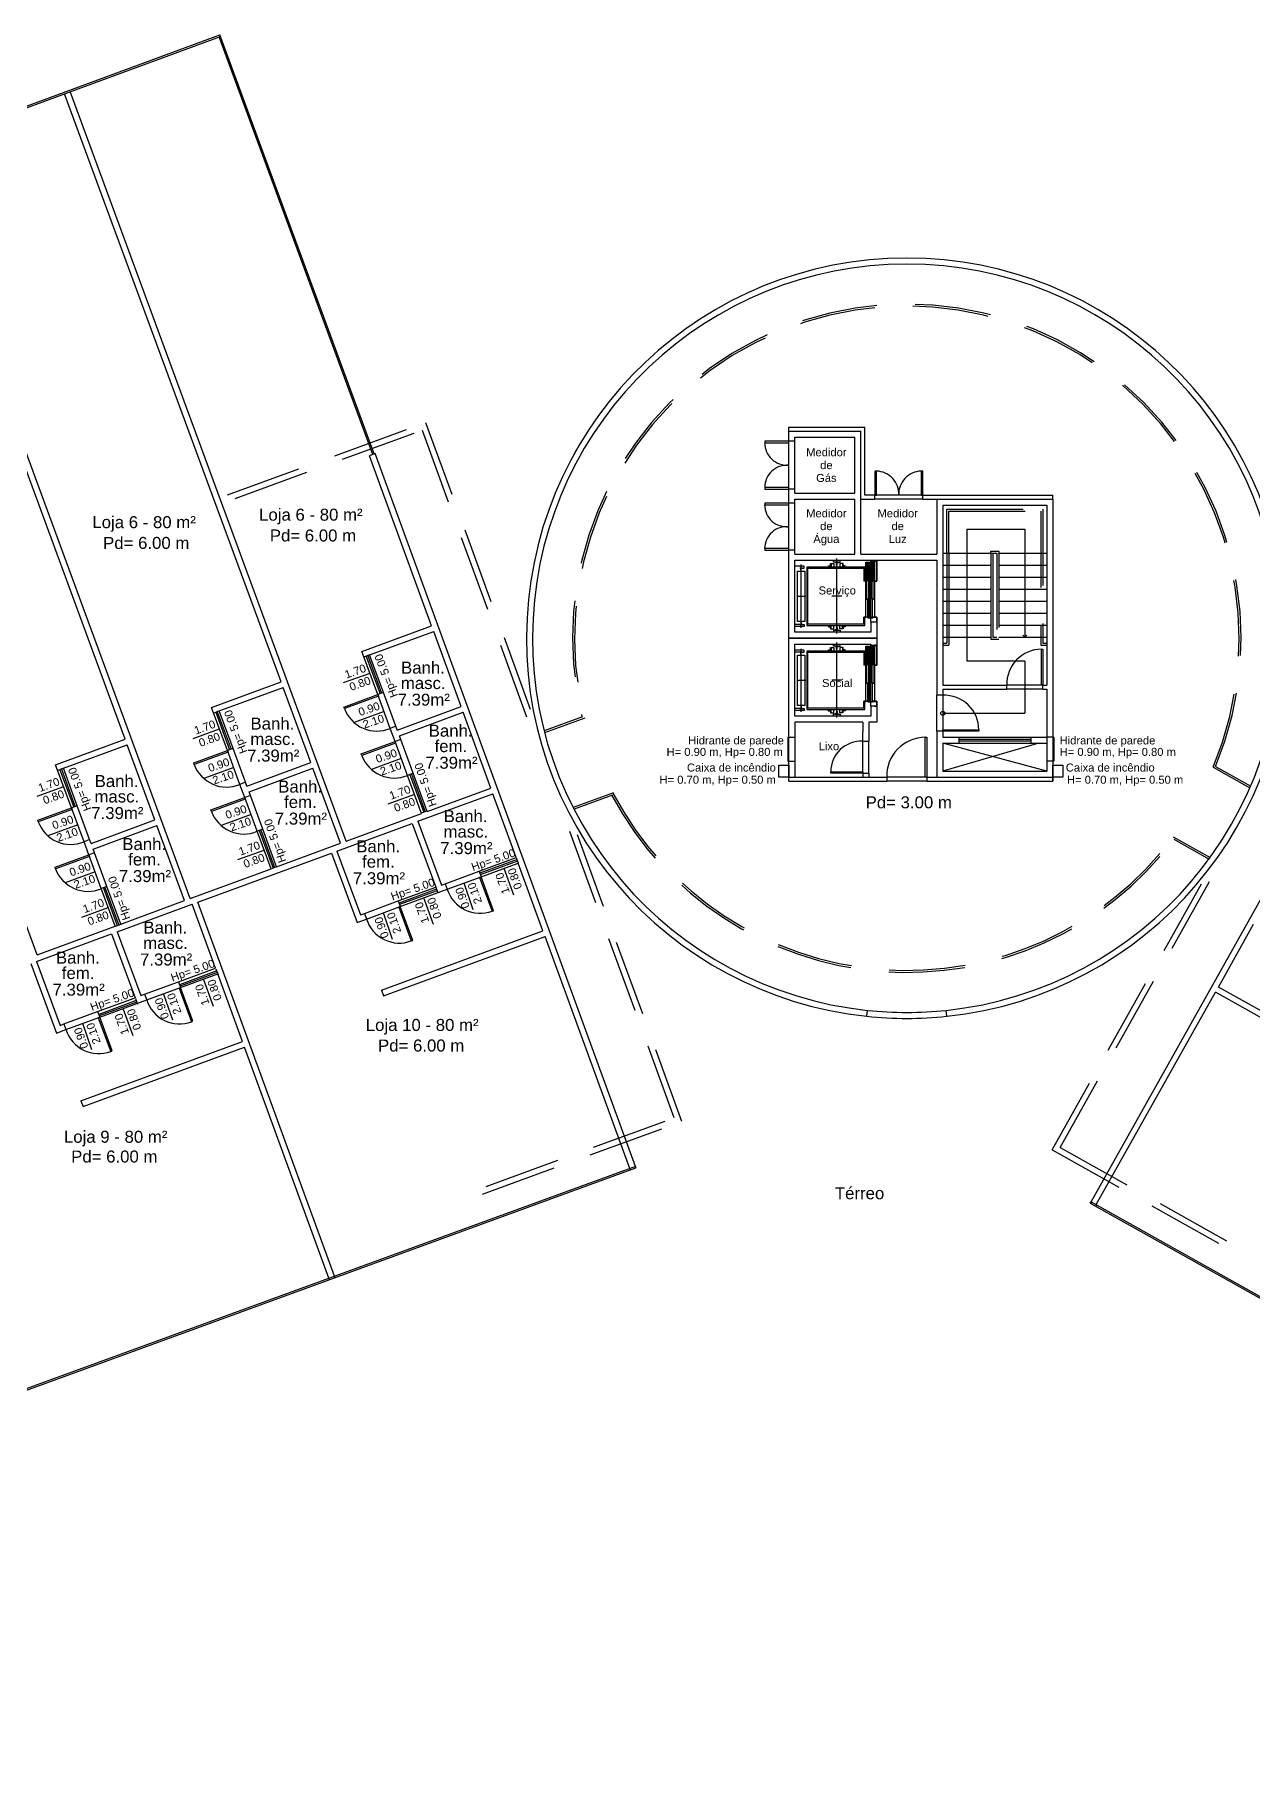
# Model space of a CAD drawing. Header units: millimetres. Extents: x -210 to 1173, y -437 to 320.
# Drawn here: x 5.79 to 36.2, y 4.8 to 48.32 of the extents above; entities that cross this region are included whole.
import ezdxf
from ezdxf.enums import TextEntityAlignment as Align

# ---------------------------------------------------------------- set-up
doc = ezdxf.new("R2010")
doc.units = ezdxf.units.MM
doc.header["$LTSCALE"] = 0.3
for name, pattern in [('DASHDOTX2', [50.8, 25.4, -12.7, 0, -12.7]), ('DASHED2', [9.525, 6.35, -3.175]), ('LTYPE_4', [112.5, 56.25, -56.25]), ('LTYPE_6', [168.75, 112.5, -28.125, 0, -28.125])]:
    doc.linetypes.add(name, pattern=pattern)
for name, color, linetype in [('CORTE', 6, 'Continuous'), ('COTAS', 1, 'Continuous'), ('ESQUADRIAS', 3, 'Continuous'), ('LAYER_0', 6, 'Continuous'), ('LINHA DE CORTE', 6, 'DASHDOTX2'), ('PISO', 1, 'Continuous'), ('PROJEÇÃO', 1, 'DASHED2'), ('TEXTOS', 2, 'Continuous'), ('VISTA', 2, 'Continuous')]:
    doc.layers.add(name, color=color, linetype=linetype)
doc.styles.add('2MM 1_100', font='ARIAL.TTF', dxfattribs={"height": 0.2})
doc.styles.add('3MM 1_100', font='ARIAL.TTF', dxfattribs={"height": 0.3})

msp = doc.modelspace()

# ---------------------------------------------------------------- linework, layer by layer
at = {"layer": 'CORTE'}
for p, q in [((11.941, 32.149), (6.533, 46.845)), ((13.567, 28.165), (6.674, 46.897)), ((8.046, 30.715), (2.639, 45.412)), ((9.672, 26.732), (2.779, 45.464)), ((5.848, 25.325), (-1.045, 44.057)), ((24.62, 38.512), (26.52, 38.512)), ((24.62, 38.412), (24.62, 38.512)), ((24.62, 38.412), (26.42, 38.412)), ((24.62, 38.162), (24.62, 38.412)), ((26.42, 35.337), (26.42, 38.412)), ((26.52, 36.812), (26.52, 38.512)), ((19.249, 37.823), (19.318, 37.945)), ((19.249, 37.823), (19.318, 37.945)), ((24.77, 38.162), (24.62, 38.162)), ((24.77, 38.262), (26.27, 38.262)), ((24.77, 38.162), (24.77, 38.262)), ((26.27, 36.862), (26.27, 38.262)), ((14.29, 37.851), (14.149, 37.799)), ((15.7, 33.549), (14.149, 37.799)), ((20.791, 20.037), (14.29, 37.851)), ((24.62, 36.612), (24.62, 36.962)), ((24.77, 36.962), (24.62, 36.962)), ((24.77, 36.612), (24.62, 36.612)), ((24.77, 36.862), (24.77, 36.962)), ((24.77, 36.862), (26.27, 36.862)), ((24.77, 36.712), (26.27, 36.712)), ((24.77, 36.612), (24.77, 36.712)), ((26.27, 35.337), (26.27, 36.712)), ((26.42, 36.712), (26.77, 36.712)), ((26.77, 36.812), (26.52, 36.812)), ((26.77, 36.712), (26.77, 36.812)), ((27.97, 36.812), (31.22, 36.813)), ((27.97, 36.712), (27.97, 36.812)), ((27.97, 36.712), (28.32, 36.712)), ((28.32, 36.712), (28.32, 35.337)), ((28.32, 36.712), (31.22, 36.712)), ((28.47, 36.562), (28.469, 32.062)), ((28.47, 36.562), (31.07, 36.562)), ((31.07, 36.562), (31.07, 32.062)), ((31.22, 36.712), (31.219, 29.762)), ((31.22, 36.712), (31.22, 36.813)), ((31.22, 36.712), (31.22, 36.712)), ((24.619, 29.762), (24.62, 35.437)), ((24.77, 35.437), (24.62, 35.437)), ((24.77, 35.337), (24.77, 35.437)), ((24.77, 35.337), (26.27, 35.337)), ((26.42, 35.337), (28.32, 35.337)), ((24.77, 33.387), (24.77, 35.187)), ((24.77, 35.187), (28.32, 35.187)), ((26.67, 35.187), (26.67, 35.162)), ((28.32, 35.187), (28.32, 31.812)), ((32.171, 19.157), (41.13, 35.133)), ((13.959, 32.908), (15.7, 33.549)), ((26.67, 33.642), (26.67, 33.387)), ((26.82, 33.642), (26.82, 33.237)), ((14.151, 32.819), (15.752, 33.408)), ((16.437, 31.529), (15.752, 33.408)), ((24.62, 33.237), (26.82, 33.237)), ((26.82, 33.237), (24.62, 33.237)), ((24.769, 31.287), (24.77, 33.087)), ((26.67, 33.387), (24.77, 33.387)), ((24.77, 33.087), (26.67, 33.087)), ((24.77, 33.087), (26.67, 33.087)), ((26.67, 33.087), (26.67, 33.062)), ((26.82, 33.237), (26.82, 33.062)), ((14.356, 31.829), (13.959, 32.908)), ((14.497, 31.881), (14.151, 32.819)), ((10.205, 31.51), (11.941, 32.149)), ((10.397, 31.421), (11.993, 32.008)), ((12.683, 30.131), (11.993, 32.008)), ((28.469, 32.062), (30.07, 32.062)), ((28.469, 31.962), (28.469, 31.812)), ((28.469, 31.962), (30.07, 31.962)), ((30.97, 32.062), (31.07, 32.062)), ((30.97, 31.962), (31.07, 31.962)), ((31.07, 31.962), (31.069, 30.762)), ((10.602, 30.43), (10.205, 31.51)), ((10.743, 30.482), (10.397, 31.421)), ((14.842, 30.942), (16.437, 31.529)), ((14.894, 30.801), (16.489, 31.388)), ((17.18, 29.494), (16.489, 31.388)), ((26.669, 31.542), (26.669, 31.287)), ((26.819, 31.542), (26.819, 31.137)), ((14.808, 31.036), (14.667, 30.984)), ((14.788, 30.656), (14.667, 30.984)), ((14.842, 30.942), (14.808, 31.036)), ((26.669, 31.287), (24.769, 31.287)), ((26.469, 31.137), (24.769, 31.137)), ((24.769, 31.137), (24.769, 29.762)), ((26.469, 31.138), (26.465, 30.663)), ((26.619, 31.138), (26.619, 30.662)), ((26.819, 31.137), (26.619, 31.137)), ((28.319, 30.912), (28.319, 29.762)), ((28.469, 30.912), (28.469, 30.762)), ((6.31, 30.077), (8.046, 30.715)), ((6.503, 29.988), (8.098, 30.575)), ((8.789, 28.698), (8.098, 30.575)), ((14.928, 30.708), (14.788, 30.656)), ((14.928, 30.708), (14.894, 30.801)), ((24.599, 30.762), (24.599, 30.162)), ((24.599, 30.762), (24.769, 30.762)), ((26.469, 30.662), (26.619, 30.662)), ((28.469, 30.762), (31.069, 30.762)), ((28.469, 30.612), (28.469, 29.912)), ((28.469, 30.612), (31.069, 30.612)), ((30.869, 30.612), (28.469, 29.912)), ((31.069, 29.912), (28.469, 30.612)), ((31.069, 30.762), (31.069, 29.912)), ((31.239, 30.762), (31.069, 30.762)), ((31.239, 30.762), (31.239, 30.162)), ((6.707, 28.997), (6.31, 30.077)), ((11.088, 29.544), (12.683, 30.131)), ((24.599, 30.162), (24.769, 30.162)), ((31.239, 30.162), (31.069, 30.162)), ((6.848, 29.049), (6.503, 29.988)), ((11.053, 29.638), (10.913, 29.586)), ((11.088, 29.544), (11.053, 29.638)), ((11.14, 29.403), (12.735, 29.99)), ((13.426, 28.113), (12.735, 29.99)), ((15.239, 29.863), (15.098, 29.811)), ((15.449, 28.857), (15.098, 29.811)), ((15.59, 28.909), (15.239, 29.863)), ((24.619, 29.762), (27.07, 29.762)), ((24.619, 29.662), (24.619, 29.762)), ((24.619, 29.662), (27.07, 29.662)), ((26.469, 29.862), (26.469, 29.762)), ((26.469, 29.862), (26.619, 29.862)), ((26.619, 29.862), (26.619, 29.762)), ((27.07, 29.762), (27.07, 29.662)), ((28.07, 29.762), (28.32, 29.762)), ((28.07, 29.762), (28.07, 29.662)), ((28.07, 29.662), (31.22, 29.663)), ((28.32, 29.762), (31.219, 29.762)), ((28.469, 29.912), (31.069, 29.912)), ((31.219, 29.762), (31.22, 29.663)), ((31.22, 29.663), (31.22, 29.762)), ((11.034, 29.257), (10.913, 29.586)), ((11.174, 29.309), (11.034, 29.257)), ((11.174, 29.309), (11.14, 29.403)), ((15.355, 28.663), (17.231, 29.353)), ((15.59, 28.909), (17.18, 29.494)), ((17.814, 27.756), (17.231, 29.353)), ((13.567, 28.165), (15.449, 28.857)), ((7.193, 28.111), (8.789, 28.698)), ((7.245, 27.97), (8.84, 28.557)), ((9.531, 26.68), (8.84, 28.557)), ((11.485, 28.464), (11.344, 28.413)), ((11.69, 27.474), (11.344, 28.413)), ((11.83, 27.526), (11.485, 28.464)), ((13.337, 27.92), (15.214, 28.611)), ((15.214, 28.611), (15.805, 27.017)), ((15.355, 28.663), (15.946, 27.069)), ((7.159, 28.205), (7.018, 28.153)), ((7.139, 27.824), (7.018, 28.153)), ((7.28, 27.876), (7.139, 27.824)), ((7.193, 28.111), (7.159, 28.205)), ((7.28, 27.876), (7.245, 27.97)), ((9.864, 26.643), (13.196, 27.869)), ((11.83, 27.526), (13.426, 28.113)), ((13.196, 27.869), (13.84, 26.134)), ((13.337, 27.92), (13.928, 26.327)), ((9.672, 26.732), (11.69, 27.474)), ((16.884, 27.414), (17.814, 27.756)), ((16.884, 27.414), (16.936, 27.274)), ((16.936, 27.274), (17.865, 27.616)), ((18.482, 25.925), (17.865, 27.616)), ((19.887, 27.648), (19.888, 27.648)), ((7.59, 27.031), (7.45, 26.98)), ((7.795, 26.041), (7.45, 26.98)), ((7.936, 26.093), (7.59, 27.031)), ((14.867, 26.672), (15.805, 27.017)), ((15.946, 27.069), (16.04, 27.104)), ((16.04, 27.104), (16.092, 26.963)), ((7.847, 25.9), (9.723, 26.591)), ((7.936, 26.093), (9.531, 26.68)), ((10.306, 24.994), (9.723, 26.591)), ((13.275, 17.295), (9.864, 26.643)), ((14.867, 26.672), (14.918, 26.531)), ((14.918, 26.531), (16.092, 26.963)), ((34.648, 26.901), (34.648, 26.901)), ((34.648, 26.901), (34.648, 26.901)), ((13.84, 26.134), (14.074, 26.22)), ((13.928, 26.327), (14.022, 26.361)), ((14.022, 26.361), (14.074, 26.22)), ((34.162, 26.396), (34.161, 26.396)), ((34.162, 26.396), (34.161, 26.396)), ((5.829, 25.158), (7.706, 25.849)), ((5.848, 25.325), (7.795, 26.041)), ((7.706, 25.849), (8.297, 24.255)), ((7.847, 25.9), (8.438, 24.307)), ((14.449, 24.441), (18.482, 25.925)), ((14.501, 24.3), (18.534, 25.784)), ((20.65, 19.986), (18.534, 25.784)), ((35.351, 24.522), (36.232, 26.092)), ((5.688, 25.106), (6.332, 23.372)), ((5.829, 25.158), (6.42, 23.564)), ((9.377, 24.652), (10.306, 24.994)), ((9.428, 24.511), (10.358, 24.853)), ((10.977, 23.163), (10.357, 24.853)), ((9.377, 24.652), (9.428, 24.511)), ((14.449, 24.441), (14.501, 24.3)), ((32.302, 19.084), (35.278, 24.391)), ((39.028, 22.288), (35.278, 24.391)), ((39.102, 22.419), (35.351, 24.522)), ((7.359, 23.909), (8.297, 24.255)), ((7.411, 23.769), (8.584, 24.2)), ((8.438, 24.307), (8.532, 24.341)), ((8.532, 24.341), (8.584, 24.2)), ((26.57, 23.79), (26.585, 23.939)), ((28.57, 23.79), (28.554, 23.939)), ((6.42, 23.564), (6.514, 23.599)), ((6.514, 23.599), (6.566, 23.458)), ((7.359, 23.909), (7.411, 23.769)), ((6.332, 23.372), (6.566, 23.458)), ((6.941, 21.678), (10.975, 23.162)), ((6.993, 21.537), (11.026, 23.021)), ((13.134, 17.243), (11.026, 23.021)), ((6.941, 21.678), (6.993, 21.537)), ((31.347, 20.716), (31.347, 20.716))]:
    msp.add_line(p, q, dxfattribs=at)
for points in [[(24.369, 30.063), (24.619, 30.063), (24.619, 29.763), (24.369, 29.763)], [(31.219, 30.062), (31.469, 30.062), (31.469, 29.762), (31.219, 29.762)]]:
    msp.add_lwpolyline(points, close=True, dxfattribs=at)
for radius in [9.5, 9.35]:
    msp.add_arc((27.57, 33.237), radius, 276.0423, 263.9577, dxfattribs=at)
at = {"layer": 'COTAS'}
for p, q in [((29.07, 35.962), (29.07, 32.662)), ((29.07, 35.962), (30.52, 35.962)), ((30.52, 35.962), (30.52, 33.262)), ((30.52, 33.262), (30.47, 33.312)), ((30.52, 33.262), (30.57, 33.312)), ((30.52, 32.662), (29.07, 32.662)), ((30.52, 32.662), (30.52, 31.362)), ((13.502, 32.128), (14.163, 32.367)), ((14.511, 31.407), (13.764, 31.132)), ((28.469, 31.362), (30.52, 31.362)), ((9.742, 30.731), (10.403, 30.97)), ((14.943, 30.233), (14.196, 29.959)), ((10.757, 30.008), (10.01, 29.733)), ((5.849, 29.295), (6.51, 29.534)), ((14.616, 29.102), (15.277, 29.341)), ((11.189, 28.835), (10.442, 28.56)), ((6.863, 28.575), (6.115, 28.3)), ((10.856, 27.705), (11.517, 27.943)), ((17.754, 26.82), (17.515, 27.481)), ((7.294, 27.402), (6.547, 27.127)), ((15.744, 26.086), (15.505, 26.747)), ((6.962, 26.269), (7.623, 26.507)), ((10.254, 24.036), (10.015, 24.698)), ((8.243, 23.303), (8.005, 23.964))]:
    msp.add_line(p, q, dxfattribs=at)
at = {"layer": 'COTAS', "extrusion": (-4.198e-17, 1.1504e-16, -1)}
for p, q in [((16.741, 26.453), (16.514, 27.118)), ((14.723, 25.71), (14.496, 26.376)), ((9.233, 23.69), (9.006, 24.356)), ((7.215, 22.948), (6.988, 23.613))]:
    msp.add_line(p, q, dxfattribs=at)
at = {"layer": 'COTAS'}
msp.add_circle((28.469, 31.362), 0.05, dxfattribs=at)
at = {"layer": 'ESQUADRIAS'}
for p, q in [((-4.755, 42.734), (10.414, 48.316)), ((14.268, 37.843), (10.414, 48.316)), ((-4.741, 42.697), (10.428, 48.278)), ((14.23, 37.829), (10.39, 48.264)), ((20.791, 20.037), (-9.834, 8.862)), ((20.804, 20), (20.791, 20.037)), ((-9.82, 8.824), (20.804, 20)), ((32.151, 19.122), (32.171, 19.157)), ((32.171, 19.157), (60.605, 3.211)), ((32.151, 19.122), (60.585, 3.177))]:
    msp.add_line(p, q, dxfattribs=at)
for points in [[(24.62, 38.162), (24.02, 38.162), (24.02, 38.122), (24.62, 38.122)], [(24.62, 37.002), (24.02, 37.002), (24.02, 36.962), (24.62, 36.962)], [(26.81, 36.813), (26.81, 37.413), (26.77, 37.413), (26.77, 36.813)], [(27.97, 36.812), (27.97, 37.412), (27.93, 37.412), (27.93, 36.812)], [(24.62, 36.612), (24.02, 36.612), (24.02, 36.572), (24.62, 36.572)], [(24.62, 35.477), (24.02, 35.477), (24.02, 35.437), (24.62, 35.437)], [(30.97, 32.062), (30.93, 32.062), (30.93, 32.962), (30.97, 32.962)], [(14.356, 31.829), (14.37, 31.791), (13.525, 31.481), (13.511, 31.518)], [(28.469, 30.912), (28.469, 30.952), (29.369, 30.952), (29.369, 30.912)], [(14.788, 30.656), (14.801, 30.618), (13.957, 30.307), (13.943, 30.345)], [(28.07, 29.762), (28.03, 29.762), (28.03, 30.762), (28.07, 30.762)], [(10.602, 30.43), (10.616, 30.393), (9.771, 30.082), (9.757, 30.12)], [(26.469, 29.862), (25.669, 29.862), (25.669, 29.902), (26.469, 29.902)], [(11.034, 29.257), (11.047, 29.22), (10.203, 28.909), (10.189, 28.947)], [(6.707, 28.997), (6.721, 28.96), (5.876, 28.649), (5.863, 28.687)], [(7.139, 27.824), (7.153, 27.787), (6.308, 27.476), (6.294, 27.513)], [(16.936, 27.274), (16.899, 27.26), (17.209, 26.415), (17.247, 26.429)], [(14.918, 26.531), (14.881, 26.517), (15.192, 25.673), (15.229, 25.687)], [(9.428, 24.511), (9.391, 24.497), (9.702, 23.653), (9.739, 23.666)], [(7.411, 23.769), (7.373, 23.755), (7.684, 22.91), (7.721, 22.924)]]:
    msp.add_lwpolyline(points, close=True, dxfattribs=at)
at = {"layer": 'LAYER_0', "color": 11}
for p, q in [((25.002, 35.041), (24.77, 35.041)), ((24.84, 33.657), (24.84, 34.917)), ((24.84, 34.917), (25.02, 34.917)), ((24.962, 34.991), (25.002, 34.991)), ((25.002, 34.991), (25.002, 35.041)), ((25.02, 34.917), (25.02, 33.657)), ((26.52, 35.017), (25.07, 35.017)), ((25.07, 35.017), (25.07, 33.557)), ((25.1, 33.587), (25.1, 34.987)), ((25.1, 34.987), (26.5, 34.987)), ((25.61, 35.042), (25.61, 35.048)), ((25.61, 35.048), (25.664, 35.048)), ((25.61, 35.042), (25.67, 35.042)), ((25.664, 35.048), (25.664, 35.102)), ((25.664, 35.102), (25.745, 35.102)), ((25.67, 35.042), (25.67, 35.102)), ((25.67, 35.042), (25.67, 35.017)), ((25.735, 35.137), (25.735, 35.187)), ((25.775, 35.137), (25.735, 35.137)), ((25.745, 35.102), (25.745, 35.042)), ((25.745, 35.042), (25.745, 35.017)), ((25.82, 35.137), (25.775, 35.137)), ((25.775, 35.137), (25.775, 35.133)), ((25.778, 35.129), (25.775, 35.133)), ((25.812, 35.128), (25.778, 35.129)), ((25.812, 35.128), (25.815, 35.124)), ((25.815, 35.108), (25.812, 35.104)), ((25.812, 35.062), (25.812, 35.104)), ((25.82, 35.062), (25.812, 35.062)), ((25.815, 35.108), (25.815, 35.124)), ((25.865, 35.137), (25.82, 35.137)), ((25.82, 35.062), (25.828, 35.062)), ((25.824, 35.124), (25.828, 35.128)), ((25.824, 35.108), (25.824, 35.124)), ((25.824, 35.108), (25.828, 35.104)), ((25.828, 35.128), (25.861, 35.129)), ((25.828, 35.062), (25.828, 35.104)), ((25.861, 35.129), (25.865, 35.133)), ((25.865, 35.137), (25.905, 35.137)), ((25.865, 35.137), (25.865, 35.133)), ((25.976, 35.102), (25.895, 35.102)), ((25.895, 35.102), (25.895, 35.042)), ((25.895, 35.042), (25.895, 35.017)), ((25.905, 35.137), (25.905, 35.187)), ((25.97, 35.042), (25.97, 35.102)), ((25.97, 35.042), (25.97, 35.017)), ((26.03, 35.042), (25.97, 35.042)), ((25.976, 35.048), (25.976, 35.102)), ((26.03, 35.048), (25.976, 35.048)), ((26.03, 35.042), (26.03, 35.048)), ((26.5, 34.987), (26.5, 34.662)), ((26.52, 34.664), (26.52, 35.017)), ((26.55, 33.762), (26.55, 35.137)), ((26.55, 35.137), (26.64, 35.137)), ((26.64, 33.732), (26.64, 35.137)), ((26.67, 33.732), (26.67, 35.162)), ((26.67, 35.162), (26.76, 35.162)), ((26.76, 35.162), (26.76, 33.762)), ((26.82, 35.162), (26.76, 35.162)), ((26.76, 35.147), (26.762, 35.147)), ((26.762, 35.147), (26.762, 35.16)), ((26.762, 35.16), (26.818, 35.16)), ((26.818, 35.16), (26.818, 34.664)), ((26.82, 34.662), (26.82, 35.162)), ((26.55, 34.662), (26.5, 34.662)), ((26.548, 34.664), (26.52, 34.664)), ((26.55, 34.677), (26.548, 34.677)), ((26.548, 34.677), (26.548, 34.664)), ((26.555, 34.212), (26.555, 34.682)), ((26.555, 34.682), (26.595, 34.682)), ((26.593, 34.68), (26.557, 34.68)), ((26.557, 34.68), (26.557, 34.214)), ((26.593, 34.667), (26.593, 34.68)), ((26.595, 34.667), (26.593, 34.667)), ((26.595, 34.682), (26.595, 34.667)), ((26.755, 34.682), (26.715, 34.682)), ((26.715, 34.682), (26.715, 34.667)), ((26.715, 34.667), (26.717, 34.667)), ((26.717, 34.667), (26.717, 34.68)), ((26.717, 34.68), (26.753, 34.68)), ((26.753, 34.68), (26.753, 34.214)), ((26.755, 34.212), (26.755, 34.682)), ((26.762, 34.677), (26.76, 34.677)), ((26.76, 34.662), (26.82, 34.662)), ((26.762, 34.664), (26.762, 34.677)), ((26.818, 34.664), (26.762, 34.664)), ((26.555, 34.212), (26.595, 34.212)), ((26.593, 34.214), (26.557, 34.214)), ((26.595, 34.227), (26.593, 34.227)), ((26.593, 34.227), (26.593, 34.214)), ((26.595, 34.212), (26.595, 34.227)), ((26.6, 33.75), (26.6, 34.232)), ((26.6, 34.232), (26.64, 34.232)), ((26.638, 34.23), (26.602, 34.23)), ((26.602, 34.23), (26.602, 33.752)), ((26.638, 34.217), (26.638, 34.23)), ((26.64, 34.217), (26.638, 34.217)), ((26.71, 34.232), (26.67, 34.232)), ((26.67, 34.217), (26.672, 34.217)), ((26.672, 34.217), (26.672, 34.23)), ((26.672, 34.23), (26.708, 34.23)), ((26.708, 34.23), (26.708, 33.752)), ((26.71, 33.75), (26.71, 34.232)), ((26.715, 34.212), (26.715, 34.227)), ((26.715, 34.227), (26.717, 34.227)), ((26.755, 34.212), (26.715, 34.212)), ((26.717, 34.227), (26.717, 34.214)), ((26.717, 34.214), (26.753, 34.214)), ((24.897, 33.583), (24.77, 33.583)), ((25.002, 33.533), (24.77, 33.533)), ((25.02, 33.657), (24.84, 33.657)), ((24.962, 33.583), (25.002, 33.583)), ((25.002, 33.583), (25.002, 33.533)), ((25.07, 33.557), (26.52, 33.557)), ((26.5, 33.587), (25.1, 33.587)), ((25.61, 33.532), (25.67, 33.532)), ((25.61, 33.532), (25.61, 33.526)), ((25.61, 33.526), (25.664, 33.526)), ((25.664, 33.526), (25.664, 33.472)), ((25.67, 33.532), (25.67, 33.557)), ((25.67, 33.532), (25.67, 33.472)), ((25.745, 33.532), (25.745, 33.557)), ((25.745, 33.472), (25.745, 33.532)), ((25.82, 33.512), (25.812, 33.512)), ((25.812, 33.512), (25.812, 33.47)), ((25.82, 33.512), (25.828, 33.512)), ((25.828, 33.512), (25.828, 33.47)), ((25.895, 33.532), (25.895, 33.557)), ((25.895, 33.472), (25.895, 33.532)), ((25.97, 33.532), (25.97, 33.557)), ((26.03, 33.532), (25.97, 33.532)), ((25.97, 33.532), (25.97, 33.472)), ((26.03, 33.526), (25.976, 33.526)), ((25.976, 33.526), (25.976, 33.472)), ((26.03, 33.532), (26.03, 33.526)), ((26.55, 33.762), (26.5, 33.762)), ((26.5, 33.587), (26.5, 33.762)), ((26.52, 33.557), (26.52, 33.76)), ((26.52, 33.76), (26.55, 33.76)), ((26.595, 33.762), (26.55, 33.762)), ((26.593, 33.76), (26.55, 33.76)), ((26.593, 33.745), (26.593, 33.76)), ((26.638, 33.745), (26.593, 33.745)), ((26.595, 33.762), (26.595, 33.747)), ((26.595, 33.747), (26.64, 33.747)), ((26.64, 33.75), (26.6, 33.75)), ((26.602, 33.752), (26.638, 33.752)), ((26.638, 33.752), (26.638, 33.765)), ((26.638, 33.765), (26.64, 33.765)), ((26.638, 33.732), (26.638, 33.745)), ((26.64, 33.732), (26.638, 33.732)), ((26.672, 33.765), (26.67, 33.765)), ((26.67, 33.75), (26.71, 33.75)), ((26.715, 33.747), (26.67, 33.747)), ((26.67, 33.732), (26.672, 33.732)), ((26.67, 33.642), (26.67, 33.732)), ((26.76, 33.642), (26.67, 33.642)), ((26.672, 33.752), (26.672, 33.765)), ((26.708, 33.752), (26.672, 33.752)), ((26.672, 33.732), (26.672, 33.745)), ((26.672, 33.745), (26.717, 33.745)), ((26.715, 33.762), (26.715, 33.747)), ((26.82, 33.762), (26.715, 33.762)), ((26.717, 33.745), (26.717, 33.76)), ((26.717, 33.76), (26.818, 33.76)), ((26.76, 33.642), (26.76, 33.657)), ((26.76, 33.657), (26.762, 33.657)), ((26.82, 33.642), (26.76, 33.642)), ((26.762, 33.657), (26.762, 33.644)), ((26.762, 33.644), (26.818, 33.644)), ((26.818, 33.644), (26.818, 33.76)), ((26.82, 33.762), (26.82, 33.642)), ((25.664, 33.472), (25.745, 33.472)), ((25.775, 33.437), (25.735, 33.437)), ((25.735, 33.437), (25.735, 33.387)), ((25.735, 33.037), (25.735, 33.087)), ((25.778, 33.446), (25.775, 33.442)), ((25.775, 33.437), (25.775, 33.442)), ((25.775, 33.437), (25.82, 33.437)), ((25.812, 33.447), (25.778, 33.446)), ((25.815, 33.467), (25.812, 33.47)), ((25.815, 33.451), (25.812, 33.447)), ((25.815, 33.467), (25.815, 33.451)), ((25.82, 33.437), (25.865, 33.437)), ((25.824, 33.467), (25.828, 33.47)), ((25.824, 33.467), (25.824, 33.451)), ((25.828, 33.447), (25.824, 33.451)), ((25.828, 33.447), (25.861, 33.446)), ((25.861, 33.446), (25.865, 33.442)), ((25.865, 33.437), (25.865, 33.442)), ((25.865, 33.437), (25.905, 33.437)), ((25.976, 33.472), (25.895, 33.472)), ((25.905, 33.437), (25.905, 33.387)), ((25.905, 33.037), (25.905, 33.087)), ((25.002, 32.941), (24.77, 32.941)), ((24.897, 32.891), (24.77, 32.891)), ((24.839, 31.557), (24.84, 32.817)), ((24.84, 32.817), (25.02, 32.817)), ((24.962, 32.891), (25.002, 32.891)), ((25.002, 32.891), (25.002, 32.941)), ((25.02, 32.817), (25.019, 31.557)), ((25.07, 32.917), (25.069, 31.457)), ((26.52, 32.917), (25.07, 32.917)), ((25.099, 31.487), (25.1, 32.887)), ((25.1, 32.887), (26.5, 32.887)), ((25.61, 32.942), (25.61, 32.948)), ((25.61, 32.948), (25.664, 32.948)), ((25.61, 32.942), (25.67, 32.942)), ((25.664, 32.948), (25.664, 33.002)), ((25.664, 33.002), (25.745, 33.002)), ((25.67, 32.942), (25.67, 33.002)), ((25.67, 32.942), (25.67, 32.917)), ((25.775, 33.037), (25.735, 33.037)), ((25.745, 33.002), (25.745, 32.942)), ((25.745, 32.942), (25.745, 32.917)), ((25.82, 33.037), (25.775, 33.037)), ((25.775, 33.037), (25.775, 33.033)), ((25.778, 33.029), (25.775, 33.033)), ((25.812, 33.028), (25.778, 33.029)), ((25.812, 33.028), (25.815, 33.024)), ((25.815, 33.008), (25.812, 33.004)), ((25.812, 32.962), (25.812, 33.004)), ((25.82, 32.962), (25.812, 32.962)), ((25.815, 33.008), (25.815, 33.024)), ((25.865, 33.037), (25.82, 33.037)), ((25.82, 32.962), (25.828, 32.962)), ((25.824, 33.024), (25.828, 33.028)), ((25.824, 33.008), (25.824, 33.024)), ((25.824, 33.008), (25.828, 33.004)), ((25.828, 33.028), (25.861, 33.029)), ((25.828, 32.962), (25.828, 33.004)), ((25.861, 33.029), (25.865, 33.033)), ((25.865, 33.037), (25.905, 33.037)), ((25.865, 33.037), (25.865, 33.033)), ((25.976, 33.002), (25.895, 33.002)), ((25.895, 33.002), (25.895, 32.942)), ((25.895, 32.942), (25.895, 32.917)), ((25.97, 32.942), (25.97, 33.002)), ((25.97, 32.942), (25.97, 32.917)), ((26.03, 32.942), (25.97, 32.942)), ((25.976, 32.948), (25.976, 33.002)), ((26.03, 32.948), (25.976, 32.948)), ((26.03, 32.942), (26.03, 32.948)), ((26.5, 32.887), (26.499, 32.562)), ((26.519, 32.564), (26.52, 32.917)), ((26.549, 31.662), (26.55, 33.037)), ((26.55, 33.037), (26.64, 33.037)), ((26.639, 31.632), (26.64, 33.037)), ((26.669, 31.632), (26.67, 33.062)), ((26.67, 33.062), (26.76, 33.062)), ((26.76, 33.062), (26.759, 31.662)), ((26.82, 33.062), (26.76, 33.062)), ((26.76, 33.047), (26.762, 33.047)), ((26.762, 33.047), (26.762, 33.06)), ((26.762, 33.06), (26.818, 33.06)), ((26.818, 33.06), (26.817, 32.564)), ((26.819, 32.562), (26.82, 33.062)), ((26.549, 32.562), (26.499, 32.562)), ((26.547, 32.564), (26.519, 32.564)), ((26.549, 32.577), (26.547, 32.577)), ((26.547, 32.577), (26.547, 32.564)), ((26.554, 32.112), (26.555, 32.582)), ((26.555, 32.582), (26.594, 32.582)), ((26.557, 32.58), (26.556, 32.114)), ((26.592, 32.58), (26.557, 32.58)), ((26.592, 32.567), (26.592, 32.58)), ((26.594, 32.567), (26.592, 32.567)), ((26.594, 32.582), (26.594, 32.567)), ((26.714, 32.582), (26.714, 32.567)), ((26.714, 32.567), (26.716, 32.567)), ((26.755, 32.582), (26.714, 32.582)), ((26.716, 32.567), (26.716, 32.58)), ((26.716, 32.58), (26.753, 32.58)), ((26.753, 32.58), (26.752, 32.114)), ((26.754, 32.112), (26.755, 32.582)), ((26.761, 32.577), (26.759, 32.577)), ((26.759, 32.562), (26.819, 32.562)), ((26.761, 32.564), (26.761, 32.577)), ((26.817, 32.564), (26.761, 32.564)), ((26.554, 32.112), (26.594, 32.112)), ((26.592, 32.114), (26.556, 32.114)), ((26.594, 32.127), (26.592, 32.127)), ((26.592, 32.127), (26.592, 32.114)), ((26.594, 32.112), (26.594, 32.127)), ((26.599, 31.65), (26.599, 32.132)), ((26.599, 32.132), (26.639, 32.132)), ((26.637, 32.13), (26.601, 32.13)), ((26.601, 32.13), (26.601, 31.652)), ((26.637, 32.117), (26.637, 32.13)), ((26.639, 32.117), (26.637, 32.117)), ((26.709, 32.132), (26.669, 32.132)), ((26.669, 32.117), (26.671, 32.117)), ((26.671, 32.117), (26.671, 32.13)), ((26.671, 32.13), (26.707, 32.13)), ((26.707, 32.13), (26.707, 31.652)), ((26.709, 31.65), (26.709, 32.132)), ((26.714, 32.112), (26.714, 32.127)), ((26.714, 32.127), (26.716, 32.127)), ((26.754, 32.112), (26.714, 32.112)), ((26.716, 32.127), (26.716, 32.114)), ((26.716, 32.114), (26.752, 32.114)), ((24.897, 31.483), (24.769, 31.483)), ((25.002, 31.433), (24.769, 31.433)), ((25.019, 31.557), (24.839, 31.557)), ((24.962, 31.483), (25.002, 31.483)), ((25.002, 31.483), (25.002, 31.433)), ((25.069, 31.457), (26.519, 31.457)), ((26.499, 31.487), (25.099, 31.487)), ((25.609, 31.432), (25.669, 31.432)), ((25.609, 31.432), (25.609, 31.426)), ((25.609, 31.426), (25.663, 31.426)), ((25.663, 31.426), (25.663, 31.372)), ((25.663, 31.372), (25.744, 31.372)), ((25.669, 31.432), (25.669, 31.457)), ((25.669, 31.432), (25.669, 31.372)), ((25.774, 31.337), (25.734, 31.337)), ((25.734, 31.337), (25.734, 31.287)), ((25.744, 31.432), (25.744, 31.457)), ((25.744, 31.372), (25.744, 31.432)), ((25.778, 31.346), (25.774, 31.342)), ((25.774, 31.337), (25.774, 31.342)), ((25.774, 31.337), (25.819, 31.337)), ((25.811, 31.347), (25.778, 31.346)), ((25.819, 31.412), (25.811, 31.412)), ((25.811, 31.412), (25.811, 31.37)), ((25.815, 31.367), (25.811, 31.37)), ((25.815, 31.351), (25.811, 31.347)), ((25.815, 31.367), (25.815, 31.351)), ((25.819, 31.412), (25.827, 31.412)), ((25.819, 31.337), (25.864, 31.337)), ((25.824, 31.367), (25.827, 31.37)), ((25.824, 31.367), (25.824, 31.351)), ((25.827, 31.347), (25.824, 31.351)), ((25.827, 31.412), (25.827, 31.37)), ((25.827, 31.347), (25.861, 31.346)), ((25.861, 31.346), (25.864, 31.342)), ((25.864, 31.337), (25.864, 31.342)), ((25.864, 31.337), (25.904, 31.337)), ((25.894, 31.432), (25.894, 31.457)), ((25.894, 31.372), (25.894, 31.432)), ((25.975, 31.372), (25.894, 31.372)), ((25.904, 31.337), (25.904, 31.287)), ((25.969, 31.432), (25.969, 31.457)), ((26.029, 31.432), (25.969, 31.432)), ((25.969, 31.432), (25.969, 31.372)), ((26.029, 31.426), (25.975, 31.426)), ((25.975, 31.426), (25.975, 31.372)), ((26.029, 31.432), (26.029, 31.426)), ((26.549, 31.662), (26.499, 31.662)), ((26.499, 31.487), (26.499, 31.662)), ((26.519, 31.457), (26.519, 31.66)), ((26.519, 31.66), (26.549, 31.66)), ((26.594, 31.662), (26.549, 31.662)), ((26.592, 31.66), (26.549, 31.66)), ((26.592, 31.645), (26.592, 31.66)), ((26.637, 31.645), (26.592, 31.645)), ((26.594, 31.662), (26.594, 31.647)), ((26.594, 31.647), (26.639, 31.647)), ((26.639, 31.65), (26.599, 31.65)), ((26.601, 31.652), (26.637, 31.652)), ((26.637, 31.652), (26.637, 31.665)), ((26.637, 31.665), (26.639, 31.665)), ((26.637, 31.632), (26.637, 31.645)), ((26.639, 31.632), (26.637, 31.632)), ((26.671, 31.665), (26.669, 31.665)), ((26.669, 31.65), (26.709, 31.65)), ((26.714, 31.647), (26.669, 31.647)), ((26.669, 31.632), (26.671, 31.632)), ((26.669, 31.542), (26.669, 31.632)), ((26.759, 31.542), (26.669, 31.542)), ((26.671, 31.652), (26.671, 31.665)), ((26.707, 31.652), (26.671, 31.652)), ((26.671, 31.632), (26.671, 31.645)), ((26.671, 31.645), (26.716, 31.645)), ((26.714, 31.662), (26.714, 31.647)), ((26.819, 31.662), (26.714, 31.662)), ((26.716, 31.645), (26.716, 31.66)), ((26.716, 31.66), (26.817, 31.66)), ((26.759, 31.542), (26.759, 31.557)), ((26.759, 31.557), (26.761, 31.557)), ((26.819, 31.542), (26.759, 31.542)), ((26.761, 31.557), (26.761, 31.544)), ((26.761, 31.544), (26.817, 31.544)), ((26.817, 31.544), (26.817, 31.66)), ((26.819, 31.662), (26.819, 31.542))]:
    msp.add_line(p, q, dxfattribs=at)
at = {"layer": 'LAYER_0', "color": 1}
for p, q in [((24.962, 34.991), (24.897, 34.991)), ((24.901, 34.987), (24.897, 34.991)), ((24.928, 34.987), (24.901, 34.987)), ((24.926, 34.972), (24.928, 34.974)), ((24.926, 34.937), (24.926, 34.972)), ((24.934, 34.937), (24.926, 34.937)), ((24.928, 34.974), (24.928, 34.987)), ((24.932, 34.974), (24.932, 34.987)), ((24.958, 34.987), (24.932, 34.987)), ((24.932, 34.974), (24.934, 34.972)), ((24.934, 34.937), (24.934, 34.972)), ((24.958, 34.987), (24.962, 34.991)), ((26.57, 35.137), (26.57, 34.682)), ((26.58, 34.682), (26.58, 35.137)), ((26.615, 34.232), (26.615, 35.137)), ((26.625, 35.137), (26.625, 34.232)), ((26.685, 34.232), (26.685, 35.162)), ((26.695, 35.162), (26.695, 34.232)), ((26.73, 34.682), (26.73, 35.162)), ((26.74, 35.162), (26.74, 34.682)), ((24.901, 33.587), (24.897, 33.583)), ((24.897, 33.583), (24.962, 33.583)), ((24.901, 33.587), (24.928, 33.587)), ((24.926, 33.637), (24.934, 33.637)), ((24.926, 33.637), (24.926, 33.602)), ((24.928, 33.6), (24.926, 33.602)), ((24.928, 33.6), (24.928, 33.587)), ((24.934, 33.602), (24.932, 33.6)), ((24.932, 33.6), (24.932, 33.587)), ((24.932, 33.587), (24.958, 33.587)), ((24.934, 33.637), (24.934, 33.602)), ((24.958, 33.587), (24.962, 33.583)), ((24.962, 32.891), (24.897, 32.891)), ((24.901, 32.887), (24.897, 32.891)), ((24.928, 32.887), (24.901, 32.887)), ((24.926, 32.872), (24.928, 32.874)), ((24.926, 32.837), (24.926, 32.872)), ((24.934, 32.837), (24.926, 32.837)), ((24.928, 32.874), (24.928, 32.887)), ((24.932, 32.874), (24.932, 32.887)), ((24.958, 32.887), (24.932, 32.887)), ((24.932, 32.874), (24.934, 32.872)), ((24.934, 32.837), (24.934, 32.872)), ((24.958, 32.887), (24.962, 32.891)), ((26.57, 33.037), (26.57, 32.582)), ((26.58, 32.582), (26.58, 33.037)), ((26.614, 32.132), (26.615, 33.037)), ((26.625, 33.037), (26.624, 32.132)), ((26.684, 32.132), (26.685, 33.062)), ((26.695, 33.062), (26.694, 32.132)), ((26.73, 32.582), (26.73, 33.062)), ((26.74, 33.062), (26.74, 32.582)), ((24.901, 31.487), (24.897, 31.483)), ((24.897, 31.483), (24.962, 31.483)), ((24.901, 31.487), (24.927, 31.487)), ((24.925, 31.537), (24.933, 31.537)), ((24.925, 31.537), (24.925, 31.502)), ((24.927, 31.5), (24.925, 31.502)), ((24.927, 31.5), (24.927, 31.487)), ((24.933, 31.502), (24.931, 31.5)), ((24.931, 31.5), (24.931, 31.487)), ((24.931, 31.487), (24.958, 31.487)), ((24.933, 31.537), (24.933, 31.502)), ((24.958, 31.487), (24.962, 31.483))]:
    msp.add_line(p, q, dxfattribs=at)
at = {"layer": 'LAYER_0', "color": 15, "linetype": 'LTYPE_6'}
for p, q in [((24.93, 33.495), (24.93, 35.076)), ((25.82, 33.353), (25.82, 35.228)), ((24.819, 34.287), (25.048, 34.287)), ((25.948, 34.287), (25.695, 34.287)), ((25.819, 31.253), (25.82, 33.128)), ((24.929, 31.395), (24.93, 32.976)), ((24.819, 32.187), (25.048, 32.187)), ((25.947, 32.187), (25.695, 32.187))]:
    msp.add_line(p, q, dxfattribs=at)
at = {"layer": 'LAYER_0', "color": 1, "linetype": 'LTYPE_4'}
for p, q in [((25.678, 35.102), (25.678, 35.042)), ((25.678, 35.042), (25.678, 35.017)), ((25.961, 35.102), (25.961, 35.042)), ((25.961, 35.042), (25.961, 35.017)), ((25.678, 33.532), (25.678, 33.557)), ((25.678, 33.472), (25.678, 33.532)), ((25.961, 33.532), (25.961, 33.557)), ((25.961, 33.472), (25.961, 33.532)), ((25.678, 33.002), (25.678, 32.942)), ((25.678, 32.942), (25.678, 32.917)), ((25.961, 33.002), (25.961, 32.942)), ((25.961, 32.942), (25.961, 32.917)), ((25.678, 31.432), (25.678, 31.457)), ((25.678, 31.372), (25.678, 31.432)), ((25.961, 31.432), (25.961, 31.457)), ((25.961, 31.372), (25.961, 31.432))]:
    msp.add_line(p, q, dxfattribs=at)
at = {"layer": 'LAYER_0'}
for p, q in [((26.224, 34.987), (26.224, 34.987)), ((25.1, 34.747), (25.1, 34.747)), ((26.5, 34.747), (26.5, 34.747)), ((26.224, 33.587), (26.224, 33.587)), ((25.1, 32.647), (25.1, 32.647)), ((26.224, 32.887), (26.224, 32.887)), ((26.499, 32.647), (26.499, 32.647)), ((26.224, 31.487), (26.224, 31.487))]:
    msp.add_line(p, q, dxfattribs=at)
at = {"layer": 'LAYER_0', "color": 7}
for p, q in [((26.67, 35.162), (26.82, 35.162)), ((26.82, 33.642), (26.67, 33.642)), ((26.67, 33.062), (26.82, 33.062)), ((26.819, 31.542), (26.669, 31.542))]:
    msp.add_line(p, q, dxfattribs=at)
at = {"layer": 'LINHA DE CORTE'}
for p, q in [((28.469, 31.812), (28.32, 31.812)), ((30.07, 31.962), (30.07, 32.062)), ((30.97, 31.962), (30.97, 32.062)), ((28.469, 30.912), (28.319, 30.912))]:
    msp.add_line(p, q, dxfattribs=at)
at = {"layer": 'PISO'}
for p, q in [((24.62, 36.962), (24.62, 38.162)), ((24.77, 36.962), (24.77, 38.162)), ((24.62, 35.437), (24.62, 36.612)), ((24.77, 35.437), (24.77, 36.612)), ((27.97, 36.812), (26.77, 36.812)), ((27.97, 36.712), (26.77, 36.712)), ((14.667, 30.984), (14.356, 31.829)), ((14.808, 31.036), (14.497, 31.881)), ((28.319, 30.912), (28.32, 31.812)), ((28.469, 31.812), (28.469, 30.912)), ((30.97, 32.062), (30.07, 32.062)), ((30.97, 31.962), (30.07, 31.962)), ((11.053, 29.638), (10.743, 30.482)), ((15.098, 29.811), (14.788, 30.656)), ((15.239, 29.863), (14.928, 30.708)), ((26.469, 29.862), (26.469, 30.662)), ((26.619, 29.862), (26.619, 30.662)), ((10.913, 29.586), (10.602, 30.43)), ((28.07, 29.762), (27.07, 29.762)), ((28.07, 29.662), (27.07, 29.662)), ((11.344, 28.413), (11.034, 29.257)), ((11.485, 28.464), (11.174, 29.309)), ((7.018, 28.153), (6.707, 28.997)), ((7.159, 28.205), (6.848, 29.049)), ((7.59, 27.031), (7.28, 27.876)), ((7.45, 26.98), (7.139, 27.824)), ((16.04, 27.104), (16.884, 27.414)), ((16.092, 26.963), (16.936, 27.274)), ((14.022, 26.361), (14.867, 26.672)), ((14.074, 26.22), (14.918, 26.531)), ((8.532, 24.341), (9.377, 24.652)), ((8.584, 24.2), (9.428, 24.511)), ((6.514, 23.599), (7.359, 23.909)), ((6.566, 23.458), (7.411, 23.769))]:
    msp.add_line(p, q, dxfattribs=at)
for centre, radius, start, end in [((24.581, 38.122), 0.561, 180, 273.9406), ((24.581, 37.002), 0.561, 86.0526, 180), ((26.801, 36.843), 0.57, 356.9163, 89.126), ((27.938, 36.843), 0.57, 90.874, 183.0768), ((24.569, 36.572), 0.55, 180, 275.2402), ((24.569, 35.477), 0.55, 84.753, 180), ((30.933, 32.098), 0.864, 90.2167, 182.3852), ((28.505, 30.949), 0.864, 0.2167, 92.3852), ((14.333, 31.778), 0.861, 200.2012, 292.8051), ((26.43, 29.902), 0.761, 87.0634, 180), ((28.03, 29.802), 0.961, 90, 182.3393), ((10.579, 30.379), 0.861, 200.2012, 292.8051), ((14.765, 30.605), 0.861, 200.2012, 292.8051), ((11.011, 29.206), 0.861, 200.2012, 292.8051), ((6.684, 28.946), 0.861, 200.2012, 292.8051), ((7.116, 27.773), 0.861, 200.2012, 292.8051), ((16.912, 27.223), 0.861, 197.5973, 290.2012), ((14.894, 26.481), 0.861, 197.5973, 290.2012), ((9.404, 24.461), 0.861, 197.5973, 290.2012), ((27.57, 33.237), 9.35, 263.9577, 276.0423), ((27.57, 33.237), 9.5, 263.9577, 276.0423), ((7.387, 23.718), 0.861, 197.5973, 290.2012)]:
    msp.add_arc(centre, radius, start, end, dxfattribs=at)
at = {"layer": 'PROJEÇÃO'}
for p, q in [((10.598, 36.82), (15.55, 38.627)), ((10.79, 36.73), (15.461, 38.435)), ((15.461, 38.435), (18.203, 30.92)), ((15.55, 38.627), (18.344, 30.971)), ((28.57, 36.462), (30.97, 36.462)), ((28.57, 35.362), (28.57, 36.462)), ((28.62, 36.412), (30.92, 36.412)), ((28.62, 35.362), (28.62, 36.412)), ((30.92, 36.412), (30.92, 33.062)), ((30.97, 36.462), (30.97, 33.112)), ((28.47, 35.362), (29.72, 35.362)), ((29.67, 35.412), (29.87, 35.412)), ((29.67, 35.362), (29.67, 35.412)), ((29.72, 35.362), (29.82, 35.362)), ((29.82, 35.362), (29.82, 33.212)), ((29.87, 35.412), (29.87, 33.212)), ((29.87, 35.362), (31.07, 35.362)), ((29.87, 35.062), (31.07, 35.062)), ((29.87, 34.762), (31.07, 34.762)), ((29.87, 34.462), (31.07, 34.462)), ((29.87, 34.162), (31.07, 34.162)), ((29.87, 33.862), (31.07, 33.862)), ((29.87, 33.562), (31.07, 33.562)), ((29.82, 33.212), (29.87, 33.212)), ((29.87, 33.262), (31.07, 33.262)), ((30.97, 33.112), (31.07, 33.112)), ((14.151, 32.819), (14.011, 32.767)), ((14.068, 32.785), (14.413, 31.847)), ((14.106, 32.799), (14.451, 31.861)), ((30.92, 33.062), (31.07, 33.062)), ((14.497, 31.881), (14.356, 31.829)), ((10.397, 31.421), (10.257, 31.369)), ((10.308, 31.388), (10.653, 30.449)), ((10.346, 31.402), (10.691, 30.463)), ((19.469, 31.275), (18.514, 30.926)), ((19.525, 31.242), (18.523, 30.876)), ((10.743, 30.482), (10.602, 30.43)), ((28.869, 30.762), (28.869, 30.612)), ((30.669, 30.707), (28.869, 30.707)), ((30.669, 30.667), (28.869, 30.667)), ((30.669, 30.762), (30.669, 30.612)), ((35.281, 30.036), (36.159, 29.544)), ((6.503, 29.988), (6.362, 29.936)), ((6.415, 29.952), (6.76, 29.013)), ((6.452, 29.966), (6.797, 29.027)), ((15.157, 29.827), (15.502, 28.888)), ((15.194, 29.841), (15.539, 28.902)), ((35.219, 30.015), (36.139, 29.498)), ((20.24, 29.374), (19.232, 29.006)), ((20.219, 29.313), (19.258, 28.963)), ((6.848, 29.049), (6.707, 28.997)), ((15.591, 28.921), (15.45, 28.869)), ((21.761, 21.253), (19.018, 28.769)), ((21.953, 21.164), (19.159, 28.82)), ((11.397, 28.43), (11.742, 27.491)), ((11.434, 28.443), (11.78, 27.505)), ((34.225, 28.278), (35.148, 27.761)), ((34.239, 28.213), (35.118, 27.72)), ((11.831, 27.524), (11.69, 27.472)), ((17.833, 27.705), (16.903, 27.363)), ((17.847, 27.667), (16.917, 27.325)), ((17.814, 27.756), (17.865, 27.616)), ((31.2, 20.454), (35.188, 27.562)), ((31.404, 20.512), (35.319, 27.489)), ((7.503, 26.994), (7.848, 26.055)), ((7.541, 27.007), (7.886, 26.069)), ((15.805, 27.017), (15.857, 26.876)), ((15.824, 26.966), (14.886, 26.62)), ((15.838, 26.928), (14.899, 26.583)), ((7.937, 26.088), (7.797, 26.036)), ((10.333, 24.922), (9.403, 24.58)), ((10.346, 24.884), (9.417, 24.542)), ((10.314, 24.973), (10.365, 24.832)), ((8.324, 24.183), (7.385, 23.837)), ((8.338, 24.145), (7.399, 23.8)), ((8.305, 24.234), (8.357, 24.093)), ((16.974, 19.347), (21.953, 21.164)), ((17.063, 19.539), (21.761, 21.253)), ((31.2, 20.454), (35.823, 17.862)), ((31.404, 20.512), (35.767, 18.065))]:
    msp.add_line(p, q, dxfattribs=at)
at = {"layer": 'PROJEÇÃO', "linetype": 'DASHDOTX2'}
msp.add_line((35.831, 28.547), (35.831, 28.547), dxfattribs=at)
at = {"layer": 'PROJEÇÃO'}
for radius, start, end in [(8.35, 337.4543, 193.6288), (8.3, 337.1573, 193.9372), (8.35, 208.0782, 323.0058), (8.3, 207.7784, 323.3072)]:
    msp.add_arc((27.57, 33.237), radius, start, end, dxfattribs=at)
at = {"layer": 'VISTA'}
for p, q in [((28.57, 35.362), (28.57, 33.112)), ((28.62, 35.362), (28.62, 33.062)), ((29.67, 35.362), (29.67, 33.212)), ((29.72, 35.362), (29.72, 33.262)), ((28.47, 35.062), (29.67, 35.062)), ((28.47, 34.762), (29.67, 34.762)), ((28.47, 34.462), (29.67, 34.462)), ((28.47, 34.162), (29.67, 34.162)), ((28.47, 33.862), (29.67, 33.862)), ((28.47, 33.562), (29.67, 33.562)), ((28.47, 33.262), (29.67, 33.262)), ((28.47, 33.112), (28.57, 33.112)), ((29.67, 33.212), (29.82, 33.212)), ((29.72, 33.262), (29.82, 33.262)), ((28.47, 33.062), (28.62, 33.062)), ((20.791, 20.037), (20.791, 19.995)), ((20.65, 19.986), (20.65, 19.943)), ((32.171, 19.157), (32.171, 19.111)), ((32.302, 19.084), (32.302, 19.038)), ((13.134, 17.243), (13.134, 17.201)), ((13.275, 17.295), (13.275, 17.252))]:
    msp.add_line(p, q, dxfattribs=at)

# ---------------------------------------------------------------- texts
at = {"layer": 'TEXTOS'}
for s, height, style, p in [('Medidor', 0.2, '2MM 1_100', (25.56, 37.885)), ('de', 0.2, '2MM 1_100', (25.56, 37.564)), ('Gás', 0.2, '2MM 1_100', (25.56, 37.243)), ('Loja 6 - 80 m²', 0.3, '3MM 1_100', (8.519, 36.138)), ('Loja 6 - 80 m²', 0.3, '3MM 1_100', (12.684, 36.325)), ('Medidor', 0.2, '2MM 1_100', (25.56, 36.36)), ('de', 0.2, '2MM 1_100', (25.56, 36.039)), ('Medidor', 0.2, '2MM 1_100', (27.342, 36.36)), ('de', 0.2, '2MM 1_100', (27.342, 36.039)), ('Pd= 6.00 m', 0.3, '3MM 1_100', (8.572, 35.619)), ('Pd= 6.00 m', 0.3, '3MM 1_100', (12.737, 35.805)), ('Água', 0.2, '2MM 1_100', (25.56, 35.718)), ('Luz', 0.2, '2MM 1_100', (27.342, 35.718)), ('Serviço', 0.2, '2MM 1_100', (25.832, 34.431)), ('Banh.', 0.3, '3MM 1_100', (15.484, 32.502)), ('masc.', 0.3, '3MM 1_100', (15.491, 32.117)), ('Social', 0.2, '2MM 1_100', (25.832, 32.119)), ('7.39m²', 0.3, '3MM 1_100', (15.504, 31.702)), ('Banh.', 0.3, '3MM 1_100', (11.724, 31.105)), ('Banh.', 0.3, '3MM 1_100', (16.176, 30.927)), ('masc.', 0.3, '3MM 1_100', (11.731, 30.719)), ('fem.', 0.3, '3MM 1_100', (16.183, 30.542)), ('H= 0.90 m, Hp= 0.80 m', 0.2, '2MM 1_100', (23.021, 30.397)), ('Hidrante de parede', 0.2, '2MM 1_100', (23.304, 30.684)), ('Lixo', 0.2, '2MM 1_100', (25.624, 30.539)), ('Hidrante de parede', 0.2, '2MM 1_100', (32.582, 30.684)), ('H= 0.90 m, Hp= 0.80 m', 0.2, '2MM 1_100', (32.839, 30.397)), ('7.39m²', 0.3, '3MM 1_100', (11.745, 30.305)), ('7.39m²', 0.3, '3MM 1_100', (16.196, 30.127)), ('Caixa de incêndio', 0.2, '2MM 1_100', (23.189, 30.006)), ('Caixa de incêndio', 0.2, '2MM 1_100', (32.651, 30.006)), ('Banh.', 0.3, '3MM 1_100', (7.831, 29.669)), ('Banh.', 0.3, '3MM 1_100', (12.416, 29.53)), ('H= 0.70 m, Hp= 0.50 m', 0.2, '2MM 1_100', (22.845, 29.702)), ('H= 0.70 m, Hp= 0.50 m', 0.2, '2MM 1_100', (33.022, 29.702)), ('masc.', 0.3, '3MM 1_100', (7.837, 29.283)), ('fem.', 0.3, '3MM 1_100', (12.423, 29.145)), ('Pd= 3.00 m', 0.3, '3MM 1_100', (27.618, 29.137)), ('7.39m²', 0.3, '3MM 1_100', (7.851, 28.869)), ('7.39m²', 0.3, '3MM 1_100', (12.436, 28.73)), ('Banh.', 0.3, '3MM 1_100', (16.549, 28.792)), ('masc.', 0.3, '3MM 1_100', (16.556, 28.406)), ('Banh.', 0.3, '3MM 1_100', (8.522, 28.094)), ('fem.', 0.3, '3MM 1_100', (8.529, 27.709)), ('Banh.', 0.3, '3MM 1_100', (14.365, 28.039)), ('7.39m²', 0.3, '3MM 1_100', (16.569, 27.992)), ('7.39m²', 0.3, '3MM 1_100', (8.542, 27.294)), ('fem.', 0.3, '3MM 1_100', (14.371, 27.654)), ('7.39m²', 0.3, '3MM 1_100', (14.385, 27.239)), ('Banh.', 0.3, '3MM 1_100', (9.048, 26.008)), ('masc.', 0.3, '3MM 1_100', (9.055, 25.623)), ('Banh.', 0.3, '3MM 1_100', (6.864, 25.256)), ('7.39m²', 0.3, '3MM 1_100', (9.069, 25.209)), ('fem.', 0.3, '3MM 1_100', (6.871, 24.871)), ('7.39m²', 0.3, '3MM 1_100', (6.884, 24.456)), ('Loja 10 - 80 m²', 0.3, '3MM 1_100', (15.465, 23.574)), ('Pd= 6.00 m', 0.3, '3MM 1_100', (15.439, 23.06)), ('Loja 9 - 80 m²', 0.3, '3MM 1_100', (7.809, 20.78)), ('Pd= 6.00 m', 0.3, '3MM 1_100', (7.775, 20.286)), ('Térreo', 0.3, '3MM 1_100', (26.389, 19.369))]:
    msp.add_text(s, height=height, dxfattribs=dict(at, style=style)).set_placement(p, align=Align.MIDDLE_CENTER)
at = {"layer": 'TEXTOS', "style": '2MM 1_100'}
for s, rotation, p in [('Hp= 5.00', 110.9292, (14.563, 32.298)), ('1.70', 19.864, (13.794, 32.412)), ('0.80', 19.864, (13.911, 32.104)), ('Hp= 5.00', 110.9292, (10.804, 30.898)), ('0.90', 18.8667, (14.137, 31.471)), ('2.10', 18.8667, (14.248, 31.16)), ('1.70', 19.864, (10.034, 31.015)), ('0.80', 19.864, (10.151, 30.706)), ('0.90', 18.8667, (14.569, 30.298)), ('0.90', 18.8667, (10.383, 30.072)), ('2.10', 18.8667, (14.68, 29.987)), ('Hp= 5.00', 109.3266, (15.548, 29.575)), ('1.70', 19.864, (6.14, 29.579)), ('Hp= 5.00', 110.9292, (6.909, 29.465)), ('2.10', 18.8667, (10.494, 29.762)), ('0.80', 19.864, (6.257, 29.27)), ('1.70', 19.864, (14.908, 29.385)), ('0.80', 19.864, (15.024, 29.077)), ('0.90', 18.8667, (6.488, 28.639)), ('0.90', 18.8667, (10.815, 28.899)), ('2.10', 18.8667, (10.926, 28.589)), ('2.10', 18.8667, (6.599, 28.329)), ('Hp= 5.00', 109.3266, (11.789, 28.174)), ('1.70', 19.864, (11.148, 27.988)), ('0.80', 19.864, (11.264, 27.68)), ('Hp= 5.00', 19.3266, (17.24, 27.699)), ('0.90', 18.8667, (6.92, 27.466)), ('0.80', 109.864, (17.779, 27.228)), ('2.10', 18.8667, (7.031, 27.156)), ('Hp= 5.00', 109.3266, (7.894, 26.741)), ('Hp= 5.00', 19.3266, (15.229, 26.965)), ('0.90', 110.0478, (16.47, 26.749)), ('2.10', 110.0478, (16.778, 26.866)), ('1.70', 109.864, (17.471, 27.111)), ('1.70', 19.864, (7.254, 26.552)), ('1.70', 109.864, (15.46, 26.378)), ('0.80', 109.864, (15.769, 26.494)), ('0.80', 19.864, (7.371, 26.244)), ('0.90', 110.0478, (14.452, 26.006)), ('2.10', 110.0478, (14.76, 26.124)), ('Hp= 5.00', 19.3266, (9.732, 24.937)), ('Hp= 5.00', 19.3266, (7.721, 24.203)), ('1.70', 109.864, (9.97, 24.328)), ('0.80', 109.864, (10.279, 24.445)), ('0.80', 109.864, (8.268, 23.711)), ('0.90', 110.0478, (8.962, 23.986)), ('2.10', 110.0478, (9.27, 24.104)), ('0.90', 110.0478, (6.945, 23.244)), ('2.10', 110.0478, (7.253, 23.361)), ('1.70', 109.864, (7.96, 23.595))]:
    msp.add_text(s, height=0.2, rotation=rotation, dxfattribs=at).set_placement(p, align=Align.MIDDLE_CENTER)

doc.saveas('drawing.dxf')
